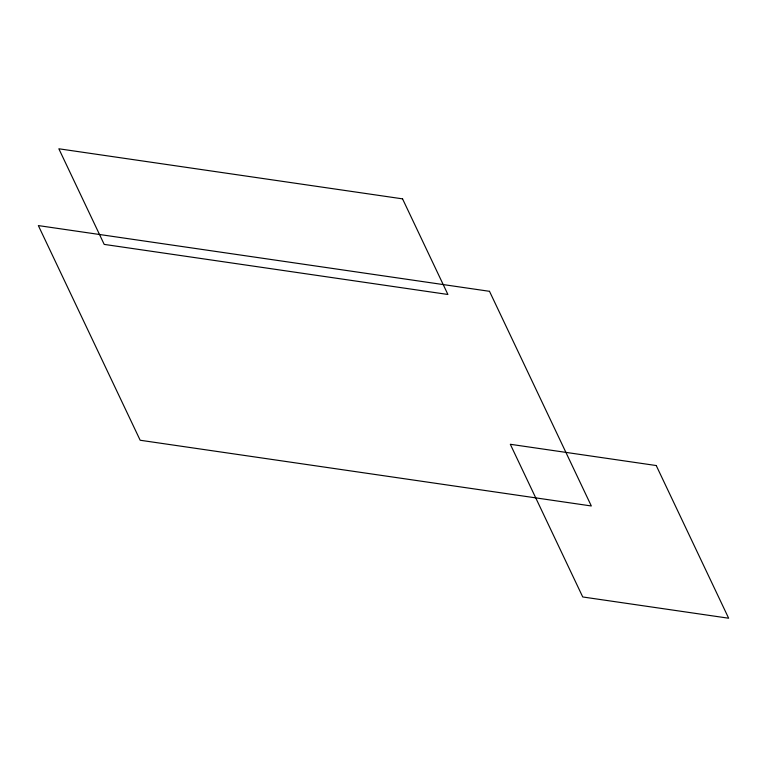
<?xml version="1.0" encoding="UTF-8"?>
<svg xmlns="http://www.w3.org/2000/svg" width="767" height="767" viewBox="0 0 767 767"><rect width="100%" height="100%" fill="white"/><g stroke="black" fill="none" stroke-linecap="round" stroke-linejoin="round"><path stroke-width="1.15" d="M402.55 198.854L58.848 148.779L104.197 244.395L447.899 294.47L402.55 198.854M489.499 291.316L38.35 225.584L140.169 440.248L591.319 505.971L489.499 291.316M656.236 465.54L510.314 444.285L582.738 596.966L728.65 618.221L656.236 465.54"/></g></svg>
